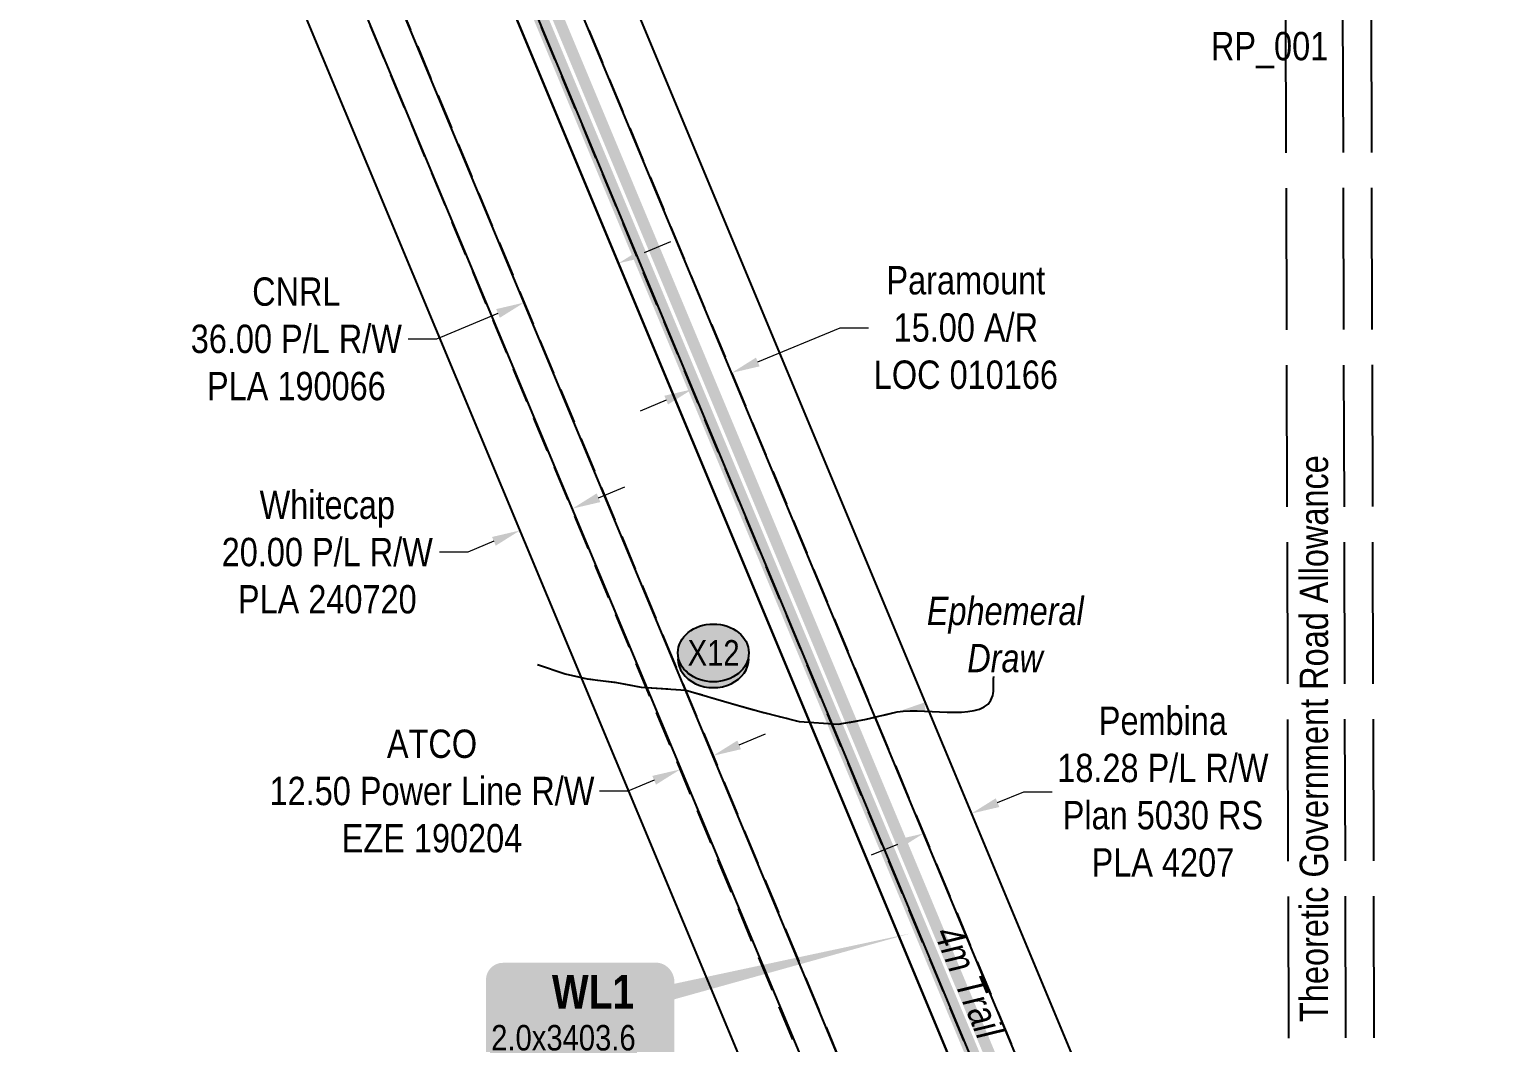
# Model space of a CAD drawing. Extents: x 510524 to 514472, y 6017951 to 6023231.
# Drawn here: x 512458 to 512979, y 6021154 to 6021512 of the extents above; entities that cross this region are included whole.
import ezdxf
from ezdxf.enums import TextEntityAlignment as Align

# ---------------------------------------------------------------- set-up
doc = ezdxf.new("R2010")
doc.units = 0
doc.header["$LTSCALE"] = 5
doc.header["$PDSIZE"] = 0.5
for name, pattern in [('foc-ACCESSROAD', [3.75, 2.5, -1.25]), ('foc-FLOWLINE', [3.75, 2.5, -1.25]), ('foc-TOPO-ephemeral', [6.25, 3.125, -0.625, 0.625, -0.625, 0.625, -0.625]), ('foc-UNSURVEYED', [12.5, 10, -2.5])]:
    doc.linetypes.add(name, pattern=pattern)
doc.layers.get('Defpoints').update_dxf_attribs({"color": 9})
for name, color, linetype in [('35', 37, 'Continuous'), ('AS-ROADS', 254, 'Continuous'), ('C-RW', 13, 'Continuous'), ('CG-NOTES', 7, 'Continuous'), ('F-AR', 190, 'foc-ACCESSROAD'), ('F-EZE', 190, 'foc-FLOWLINE'), ('F-RW', 190, 'Continuous'), ('L-ROAD-T', 7, 'Continuous'), ('L-USEC', 7, 'foc-UNSURVEYED'), ('P-CROSSINGS', 250, 'Continuous'), ('P-PROPOSED', 10, 'Continuous'), ('T-DRAW', 143, 'foc-TOPO-ephemeral'), ('T-WATER-T', 170, 'Continuous')]:
    doc.layers.add(name, color=color, linetype=linetype)
for name, color, linetype, lineweight in [('C-RW-T', 13, 'Continuous', 9), ('F-AR-T', 190, 'Continuous', 9), ('F-EZE-T', 190, 'Continuous', 9), ('F-RW-T', 190, 'Continuous', 9), ('T-TEXT', 48, 'Continuous', 18)]:
    doc.layers.add(name, color=color, linetype=linetype, lineweight=lineweight)
doc.styles.add('80', font='ARIALN.TTF', dxfattribs={"height": 10})
doc.styles.add('80CG', font='ARIALN.TTF', dxfattribs={"height": 10})
doc.styles.add('80L', font='ARIALN.TTF', dxfattribs={"height": 10})
doc.styles.add('BOLD', font='ARIALNB.TTF')
doc.styles.add('Crossing', font='ARIALN.TTF', dxfattribs={"height": 10})
doc.styles.add('foc-LtypeFont', font='ARIALN.TTF', dxfattribs={"height": 7.35})
doc.linetypes.add('foc-TOPO-flowdirection-NOLINE', pattern='A,0,[">",foc-LtypeFont,S=0.3,R=0,X=0,Y=-0.945],-20,[">",foc-LtypeFont,S=0.3,R=0,X=0,Y=-0.945],0', length=20)
doc.dimstyles.new('Compass 5 000', dxfattribs={"dimscale": 5, "dimtxt": 9, "dimasz": 2, "dimexe": 0.2, "dimexo": 0.0625, "dimgap": 0.5, "dimtad": 0, "dimtih": 1, "dimtoh": 1, "dimzin": 0, "dimdsep": 46, "dimtxsty": '80CG', "dimcen": 0.1, "dimse1": 1, "dimse2": 1, "dimclrd": 256, "dimclrt": 256, "dimaunit": 1, "dimadec": 4, "dimazin": 0, "dimtfac": 0.06, "dimtofl": 0, "dimtmove": 0, "dimatfit": 1, "dimfxl": 0.2, "dimtolj": 1, "dimtzin": 0, "dimlwd": -1, "dimarcsym": 0})

# ---------------------------------------------------------------- blocks, each defined once
blk = doc.blocks.new('*D31')
at = {"layer": 'C-RW-T', "transparency": 16777216}
for p, q in [((512659.11, 6021346.25), (512668.34, 6021350.1)), ((512612.96, 6021327.01), (512602.96, 6021327.01)), ((512622.19, 6021330.86), (512612.96, 6021327.01))]:
    blk.add_line(p, q, dxfattribs=at)
at = {"layer": 'C-RW-T', "linetype": 'Continuous', "transparency": 16777216}
for points in [[(512658.47, 6021347.79), (512659.75, 6021344.71), (512649.88, 6021342.4)], [(512621.55, 6021332.4), (512622.83, 6021329.32), (512631.42, 6021334.71)]]:
    blk.add_solid(points, dxfattribs=at)
at = {"layer": 'Defpoints', "color": 0, "linetype": 'Continuous', "transparency": 16777216}
for p in [(512647.95, 6021347.04), (512629.49, 6021339.35), (512631.42, 6021334.71)]:
    blk.add_point(p, dxfattribs=at)
at = {"layer": 'C-RW-T', "linetype": 'Continuous', "transparency": 16777216, "insert": (512563.42, 6021327.01), "char_height": 10, "attachment_point": 5, "style": '80CG'}
blk.add_mtext('\\A1;Whitecap\\P20.00 P/L R/W\\PPLA 240720', dxfattribs=at)
blk = doc.blocks.new('*D36')
at = {"layer": 'Defpoints', "color": 0, "transparency": 16777216}
for p in [(512790.4, 6021235.35), (512790.64, 6021234.78), (512773.51, 6021228.32)]:
    blk.add_point(p, dxfattribs=at)
at = {"layer": 'F-RW-T', "transparency": 16777216}
for p, q in [((512799.87, 6021238.63), (512809.1, 6021242.47)), ((512809.1, 6021242.47), (512819.1, 6021242.47)), ((512764.52, 6021223.9), (512755.29, 6021220.06))]:
    blk.add_line(p, q, dxfattribs=at)
for points in [[(512799.23, 6021240.16), (512800.51, 6021237.09), (512790.64, 6021234.78)], [(512763.88, 6021225.44), (512765.16, 6021222.37), (512773.75, 6021227.75)]]:
    blk.add_solid(points, dxfattribs=at)
at = {"layer": 'F-RW-T', "transparency": 16777216, "insert": (512858.19, 6021242.47), "char_height": 10, "attachment_point": 5, "style": '80CG'}
blk.add_mtext('\\A1;Pembina\\P18.28 P/L R/W\\PPlan 5030 RS\\PPLA 4207', dxfattribs=at)
blk = doc.blocks.new('*D37')
at = {"layer": 'Defpoints', "color": 0, "transparency": 16777216}
for p in [(512790.78, 6021129.66), (512899.99, 6020885.73), (512893.53, 6020883.04)]:
    blk.add_point(p, dxfattribs=at)
at = {"layer": 'F-RW-T', "transparency": 16777216}
for p, q in [((512806.48, 6021136.2), (512815.71, 6021140.05)), ((512781.55, 6021125.82), (512724.49, 6021102.04)), ((512724.49, 6021102.04), (512714.49, 6021102.04))]:
    blk.add_line(p, q, dxfattribs=at)
for points in [[(512805.84, 6021137.74), (512807.12, 6021134.66), (512797.25, 6021132.36)], [(512780.91, 6021127.35), (512782.19, 6021124.28), (512790.78, 6021129.66)]]:
    blk.add_solid(points, dxfattribs=at)
at = {"layer": 'F-RW-T', "transparency": 16777216, "insert": (512675.76, 6021102.04), "char_height": 10, "attachment_point": 5, "style": '80CG'}
blk.add_mtext('\\A1;Paramount\\P7.00 P/L R/W\\PPlan 082 7684\\PPLA 012664', dxfattribs=at)
blk = doc.blocks.new('*D40')
at = {"layer": 'Defpoints', "color": 0, "transparency": 16777216}
for p in [(512632.87, 6021415.13), (512731.37, 6021272.33), (512698.12, 6021258.48)]:
    blk.add_point(p, dxfattribs=at)
at = {"layer": 'F-RW-T', "transparency": 16777216}
for p, q in [((512675.36, 6021432.82), (512684.59, 6021436.67)), ((512623.64, 6021411.28), (512601.98, 6021402.26)), ((512601.98, 6021402.26), (512591.98, 6021402.26))]:
    blk.add_line(p, q, dxfattribs=at)
for points in [[(512674.72, 6021434.36), (512676, 6021431.29), (512666.12, 6021428.98)], [(512623, 6021412.82), (512624.28, 6021409.75), (512632.87, 6021415.13)]]:
    blk.add_solid(points, dxfattribs=at)
at = {"layer": 'F-RW-T', "transparency": 16777216, "insert": (512552.51, 6021402.26), "char_height": 10, "attachment_point": 5, "style": '80CG'}
blk.add_mtext('\\A1;CNRL\\P36.00 P/L R/W\\PPLA 190066', dxfattribs=at)
blk = doc.blocks.new('*D76')
at = {"layer": 'Defpoints', "color": 0, "transparency": 16777216}
for p in [(512686.48, 6021253.93), (512698, 6021258.73), (512687.96, 6021250.37)]:
    blk.add_point(p, dxfattribs=at)
at = {"layer": 'F-EZE-T', "transparency": 16777216}
for p, q in [((512708.72, 6021259.02), (512717.95, 6021262.86)), ((512678.73, 6021246.53), (512669.5, 6021242.68)), ((512669.5, 6021242.68), (512659.5, 6021242.68))]:
    blk.add_line(p, q, dxfattribs=at)
for points in [[(512708.08, 6021260.56), (512709.36, 6021257.48), (512699.49, 6021255.17)], [(512678.09, 6021248.07), (512679.37, 6021244.99), (512687.96, 6021250.37)]]:
    blk.add_solid(points, dxfattribs=at)
at = {"layer": 'F-EZE-T', "transparency": 16777216, "insert": (512600.36, 6021242.68), "char_height": 10, "attachment_point": 5, "style": '80CG'}
blk.add_mtext('\\A1;ATCO\\P12.50 Power Line R/W^JEZE 190204', dxfattribs=at)
blk = doc.blocks.new('*D78')
at = {"layer": 'Defpoints', "color": 0, "transparency": 16777216}
for p in [(512706.06, 6021390.31), (512709.24, 6021382.68), (512695.39, 6021376.91)]:
    blk.add_point(p, dxfattribs=at)
at = {"layer": 'F-AR-T', "transparency": 16777216}
for p, q in [((512715.29, 6021394.16), (512744.38, 6021406.27)), ((512744.38, 6021406.27), (512754.38, 6021406.27)), ((512682.98, 6021380.7), (512673.74, 6021376.85))]:
    blk.add_line(p, q, dxfattribs=at)
for points in [[(512714.65, 6021395.69), (512715.93, 6021392.62), (512706.06, 6021390.31)], [(512682.33, 6021382.24), (512683.62, 6021379.16), (512692.21, 6021384.54)]]:
    blk.add_solid(points, dxfattribs=at)
at = {"layer": 'F-AR-T', "transparency": 16777216, "insert": (512788.69, 6021406.27), "char_height": 10, "attachment_point": 5, "style": '80CG'}
blk.add_mtext('\\A1;Paramount\\P15.00 A/R\\PLOC 010166', dxfattribs=at)
blk = doc.blocks.new('*U94')
h = blk.add_hatch(color=254)
edge = h.paths.add_edge_path()
edge.add_line((-26.5, -21.02), (26.5, -21.02))
edge.add_arc((26.5, -15.02), 6, 270, 360)
edge.add_line((32.5, -15.02), (32.5, 12.5))
edge.add_arc((26.5, 12.5), 6, 0, 90)
edge.add_line((26.5, 18.5), (-26.5, 18.5))
edge.add_arc((-26.5, 12.5), 6, 90, 180)
edge.add_line((-32.5, 12.5), (-32.5, -15.02))
edge.add_arc((-26.5, -15.02), 6, 180, 270)
at = {"color": 1, "true_color": 0xff1414, "flags": 128}
blk.add_lwpolyline([(117.52, 28.91, 0, 7.5, 0), (0, 0, 0, 0, 0)], format="xyseb", dxfattribs=at)
blk.add_lwpolyline([(-26.5, -21.02, 3, 3, 0), (26.5, -21.02, 3, 3, 0.414214), (32.5, -15.02, 3, 3, 0), (32.5, 12.5, 3, 0, 0.414214), (26.5, 18.5, 0, 0, 0), (-26.5, 18.5, 0, 0, 0.414214), (-32.5, 12.5, 0, 0, 0), (-32.5, -15.02, 0, 3, 0.414214)], format="xyseb", close=True, dxfattribs=at)
at = {"color": 1, "true_color": 0xff1414}
for tag, p, height, style in [('TEMP_AREA_W1_001', (-9.21, 2.24), 12, 'BOLD'), ('ENTER_TEXT_001', (-30.66, -12.47), 9, '80')]:
    blk.add_attdef(tag, p, '', height=height, dxfattribs=dict(at, style=style))
blk = doc.blocks.new('xing2')
h = blk.add_hatch(color=50)
h.dxf.hatch_style = 1
edge = h.paths.add_edge_path()
edge.add_ellipse((0, 0), major_axis=(-12.5, 0), ratio=0.816297, start_angle=0, end_angle=360)
h = blk.add_hatch(color=250)
h.dxf.hatch_style = 1
edge = h.paths.add_edge_path()
edge.add_ellipse((0, -2.05), major_axis=(-12.5, 0), ratio=0.816297, start_angle=0, end_angle=180)
edge.add_line((12.5, -2.05), (12.5, 0))
edge.add_ellipse((0, 0), major_axis=(-12.5, 0), ratio=0.816297, start_angle=0, end_angle=180, ccw=False)
edge.add_line((-12.5, 0), (-12.5, -2.05))
at = {"color": 250}
blk.add_ellipse((0, 0), major_axis=(-12.5, 0), ratio=0.816297, dxfattribs=at)
blk.add_ellipse((0, -2.05), major_axis=(-12.5, 0), ratio=0.816297, start_param=0, end_param=3.141593, dxfattribs=at)
at = {"color": 250, "style": 'Crossing'}
blk.add_attdef('CROSSING', text='', height=9, dxfattribs=at).set_placement((0.09, 0.02), align=Align.MIDDLE_CENTER)
at = {"color": 250, "style": 'Crossing', "flags": 1}
for tag, p in [('OWNER', (0.09, -12.49)), ('DESCRIPTION', (0.09, -25.77)), ('LOCATION', (0.09, -39.3)), ('DWG_REF', (0.09, -52.84))]:
    blk.add_attdef(tag, text='', height=9, dxfattribs=at).set_placement(p, align=Align.MIDDLE_CENTER)

msp = doc.modelspace()

# ---------------------------------------------------------------- linework, layer by layer
at = {"layer": 'AS-ROADS', "flags": 128}
msp.add_lwpolyline([(512366.351, 6022169.595, 4.002, 4.002, 0), (512377.103, 6022151.797, 4.002, 4.002, 0), (512400.108, 6022101.221, 4.002, 4.002, 0), (512600.335, 6021621.53, 4.002, 4.002, 0), (512640.418, 6021526.163, 4.002, 4.002, 0), (512804.273, 6021132.565, 4.002, 4.002, 0), (512888.573, 6020932.953, 4.002, 4.002, 0), (512994.421, 6020679.836, 0, 0, 0)], format="xyseb", dxfattribs=at)
at = {"layer": 'C-RW'}
for points in [[(512128.207, 6020402.83), (512748.535, 6020634.557), (512749.09, 6020650.288), (512751.463, 6020717.532), (512758.774, 6020924.7), (512759.304, 6020939.703), (512759.834, 6020954.718), (512762.175, 6021021.083), (512757.569, 6021032.131), (512752.436, 6021044.443), (512553.716, 6021521.09)], [(512575.183, 6021521.158), (512778.886, 6021032.947), (512781.979, 6021025.528), (512782.306, 6021024.744), (512779.863, 6020955.526), (512779.332, 6020940.474), (512778.803, 6020925.476), (512771.466, 6020717.596), (512769.358, 6020657.854), (512768.786, 6020641.638), (512768.04, 6020620.501), (512153.894, 6020391.313)]]:
    msp.add_lwpolyline(points, dxfattribs=at)
at = {"layer": 'F-AR', "flags": 128}
msp.add_lwpolyline([(513091.75, 6020430.079), (513090.049, 6020429.365), (513067.281, 6020483.991), (512969.698, 6020718.23), (512933.751, 6020804.513), (512903.387, 6020877.401), (512889.418, 6020910.934), (512877.764, 6020939.028), (512875.62, 6020944.172), (512871.553, 6020953.937), (512869.469, 6020958.939), (512635.227, 6021521.35), (512389.776, 6022110.683), (512391.624, 6022111.452), (512403.625, 6022116.454), (512651.459, 6021521.402), (512885.466, 6020959.553), (512891.618, 6020944.788), (512903.276, 6020916.688), (512933.641, 6020843.795), (512985.93, 6020718.28), (513081.13, 6020489.763), (513103.884, 6020435.17), (513091.75, 6020430.079)], close=True, dxfattribs=at)
at = {"layer": 'F-EZE', "flags": 128}
msp.add_lwpolyline([(511173.665, 6022826.188), (511273.663, 6022827.349), (511303.821, 6022827.7), (511367.155, 6022828.436), (511512.101, 6022828.973), (511542.804, 6022818.517), (511557.175, 6022795.119), (511678.467, 6022496.868), (512096.703, 6022497.972), (512149.27, 6022498.11), (512169.259, 6022498.163), (512230.623, 6022498.325), (512230.641, 6022491.324), (512230.65, 6022487.825), (512221.891, 6022487.801), (512228.757, 6022471.316), (512232.915, 6022461.332), (512242.42, 6022438.509), (512251.925, 6022415.69), (512257.334, 6022415.704), (512295.334, 6022324.465), (512361.972, 6022164.472), (512353.261, 6022142.346), (512267.88, 6022106.811), (512308.619, 6022008.926), (512406.504, 6022049.664), (512407.441, 6022050.054), (512600.855, 6021585.688), (512602.49, 6021581.758), (512588.634, 6021575.969), (512592.412, 6021566.908), (512573.03, 6021558.828), (512588.698, 6021521.201), (512782.597, 6021055.601), (512783.04, 6021054.535), (512786.72, 6021045.756), (512791.849, 6021033.443), (512782.246, 6021033.075), (512778.886, 6021032.947), (512757.569, 6021032.131), (512731.684, 6021031.14), (512729.387, 6021031.052), (512728.907, 6021043.542), (512731.201, 6021043.631), (512752.436, 6021044.443), (512773.398, 6021045.246), (512769.284, 6021055.124), (512575.183, 6021521.158), (512561.522, 6021554.054), (512549.991, 6021581.731), (512580.943, 6021594.6), (512583.244, 6021595.559), (512582.922, 6021596.338), (512401.669, 6022031.397), (512300.534, 6021989.314), (512300.211, 6021990.089), (512248.268, 6022114.896), (512344.845, 6022155.091), (512348.486, 6022164.341), (512281.81, 6022324.423), (512250.049, 6022400.685), (512241.934, 6022400.664), (512235.693, 6022415.646), (512226.189, 6022438.467), (512216.684, 6022461.289), (512212.526, 6022471.272), (512205.659, 6022487.759), (512169.286, 6022487.663), (512149.297, 6022487.61), (512096.731, 6022487.472), (511671.41, 6022486.349), (511547.775, 6022790.361), (511544.877, 6022795.081), (511535.837, 6022809.798), (511510.382, 6022818.467), (511477.122, 6022818.342), (511419.248, 6022818.128), (511367.212, 6022817.735), (511366.05, 6022817.921), (511303.847, 6022817.199), (511273.689, 6022816.848), (511173.691, 6022815.687)], dxfattribs=at)
at = {"layer": 'F-RW'}
for points in [[(513350.537, 6020977.505), (512933.31, 6020961.4), (512904.955, 6020960.305), (512903.154, 6020960.236), (512885.466, 6020959.553), (512874.928, 6020959.148), (512871.768, 6020959.027), (512869.469, 6020958.939), (512867.369, 6020958.858), (512864.302, 6020958.74), (512862.005, 6020958.651), (512846.145, 6020958.04), (512831.153, 6020957.463), (512779.863, 6020955.526), (512779.507, 6020955.522), (512781.979, 6021025.528), (512782.246, 6021033.075), (512783.04, 6021054.535), (512782.597, 6021055.601), (512588.698, 6021521.201)], [(513070.909, 6020359.691), (513083.67, 6020426.558), (513060.962, 6020480.956), (512980.194, 6020674.829), (512962.122, 6020718.207), (512933.803, 6020786.184), (512903.439, 6020859.071), (512883.074, 6020907.952), (512880.355, 6020914.481), (512869.158, 6020941.477), (512868.155, 6020943.884), (512863.009, 6020956.24), (512862.005, 6020958.651), (512848.062, 6020992.127), (512847.252, 6020994.067), (512840.425, 6021010.468), (512832.735, 6021028.93), (512821, 6021057.104), (512627.653, 6021521.325)], [(512627.653, 6021521.325), (512821, 6021057.104), (512832.735, 6021028.93), (512840.425, 6021010.468), (512847.252, 6020994.068), (512854.662, 6020994.488), (512856.942, 6020994.617), (512870.643, 6020995.14), (512890.134, 6020995.888), (512903.053, 6020996.383), (512933.208, 6020997.538), (513347.829, 6021013.409), (513668.405, 6021049.673), (513672.365, 6021013.972), (513674.089, 6020999.08), (513675.815, 6020984.178), (513725.571, 6020989.817), (513825.537, 6021001.144)], [(512635.227, 6021521.35), (512839.196, 6021031.62), (512846.886, 6021013.158), (512854.662, 6020994.488), (512869.47, 6020958.938), (512871.553, 6020953.937), (512875.621, 6020944.172), (512877.761, 6020939.025), (512886.45, 6020918.085), (512889.418, 6020910.934), (512903.387, 6020877.402), (512933.751, 6020804.514), (512969.698, 6020718.23), (512986.658, 6020677.517), (513067.281, 6020483.991), (513090.049, 6020429.365), (513090.959, 6020427.182), (513090.959, 6020427.182), (513077.786, 6020358.374)], [(513370.637, 6019795.175), (513329.018, 6019895.026), (513316.464, 6019925.145), (513146.215, 6020333.613), (513103.884, 6020435.17), (513081.13, 6020489.763), (512985.93, 6020718.28), (512933.641, 6020843.795), (512903.276, 6020916.688), (512891.618, 6020944.788), (512885.466, 6020959.553), (512870.643, 6020995.14), (512651.459, 6021521.402)], [(512671.234, 6021521.465), (512890.134, 6020995.888), (512903.141, 6020964.658), (512904.955, 6020960.305), (512911.104, 6020945.541), (512933.506, 6020891.753), (513005.73, 6020718.342), (513097.898, 6020497.048), (513336.241, 6019925.207), (513348.795, 6019895.088), (513390.414, 6019795.237)]]:
    msp.add_lwpolyline(points, dxfattribs=at)
at = {"layer": 'L-USEC'}
for p, q in [((512903.835, 6020718.025), (512901.574, 6021522.209)), ((512923.955, 6020718.081), (512921.694, 6021522.266)), ((512933.995, 6020718.12), (512931.733, 6021522.305))]:
    msp.add_line(p, q, dxfattribs=at)
at = {"layer": 'P-PROPOSED', "const_width": 5, "flags": 128}
msp.add_lwpolyline([(511894.391, 6020251.298), (511873.063, 6020308.449), (512127.747, 6020403.492), (512970.829, 6020718.117), (512934.674, 6020804.898), (512904.31, 6020877.786), (512890.341, 6020911.317), (512878.687, 6020939.412), (512876.543, 6020944.557), (512872.476, 6020954.321), (512870.392, 6020959.324), (512636.15, 6021521.734)], dxfattribs=at)
at = {"layer": 'T-DRAW', "flags": 128}
msp.add_lwpolyline([(512637.635, 6021287.408), (512647.361, 6021284.054), (512655.075, 6021282.377), (512665.471, 6021281.035), (512674.191, 6021279.358), (512689.954, 6021278.352), (512706.052, 6021273.657), (512716.449, 6021270.639), (512729.864, 6021267.285), (512743.614, 6021266.279), (512753.005, 6021267.956), (512764.407, 6021270.639)], dxfattribs=at)
at = {"layer": 'T-DRAW', "linetype": 'foc-TOPO-flowdirection-NOLINE', "flags": 128}
msp.add_lwpolyline([(512637.635, 6021287.408), (512647.361, 6021284.054), (512655.075, 6021282.377), (512665.471, 6021281.035), (512674.191, 6021279.358), (512689.954, 6021278.352), (512706.052, 6021273.657), (512716.449, 6021270.639), (512729.864, 6021267.285), (512743.614, 6021266.279), (512753.005, 6021267.956), (512764.407, 6021270.639)], dxfattribs=at)

# ---------------------------------------------------------------- block references
at = {"layer": 'CG-NOTES', "xscale": 0.9989510452182897, "yscale": 0.9989510452182897, "zscale": 0.9989510452182897}
msp.add_blockref('*U94', (512651.863, 6021163.622), dxfattribs=at).add_auto_attribs({'TEMP_AREA_W1_001': 'WL1', 'ENTER_TEXT_001': '2.0x3403.6'})
at = {"layer": 'P-CROSSINGS'}
msp.add_blockref('xing2', (512699.618, 6021291.476), dxfattribs=at).add_auto_attribs({'CROSSING': 'X12'})

# ---------------------------------------------------------------- texts
at = {"layer": '35', "color": 3, "style": '80'}
msp.add_attdef('RP_001', (512875.132, 6021500.648), 'RP', height=10, dxfattribs=at)
at = {"layer": 'L-ROAD-T', "style": '80L'}
msp.add_text('Theoretic Government Road Allowance', height=10.00538, rotation=90, dxfattribs=at).set_placement((512911.461, 6021261.239), align=Align.MIDDLE_CENTER)
at = {"layer": 'T-TEXT', "insert": (512786.609, 6021196.338), "char_height": 10, "attachment_point": 1, "rotation": 292.4821, "style": '80L'}
msp.add_mtext_dynamic_manual_height_columns('{\\fArial Narrow|b0|i1|c0|p34;4m Trail}', width=44.81334, gutter_width=49.974, heights=[0], dxfattribs=at)
at = {"layer": 'T-WATER-T', "insert": (512774.593, 6021311.297), "char_height": 9.99459, "attachment_point": 1, "style": '80L'}
msp.add_mtext_dynamic_manual_height_columns('\\pi0.3263;{\\fArial Narrow|b0|i1|c0|p34;Ephemeral \\P\\pi14.585;Draw}', width=55.9501, gutter_width=49.973, heights=[0], dxfattribs=at)

# ---------------------------------------------------------------- dimensions: what is measured, and where the dimension line sits
at = {"layer": 'C-RW-T', "linetype": 'Continuous'}
dim = msp.add_aligned_dim(p1=(512647.947, 6021347.043), p2=(512629.487, 6021339.347), distance=5.027, text='Whitecap\\P20.00 P/L R/W\\PPLA 240720', dimstyle='Compass 5 000', dxfattribs=at)
dim.commit()
dim.dimension.update_dxf_attribs({"geometry": '*D31', "text_midpoint": (512563.422, 6021327.011)})
at = {"layer": 'F-AR-T'}
dim = msp.add_linear_dim(base=(512706.057, 6021390.311), p1=(512695.386, 6021376.91), p2=(512709.236, 6021382.679), angle=22.61132, text='Paramount\\P15.00 A/R\\PLOC 010166', dimstyle='Compass 5 000', dxfattribs=at)
dim.commit()
dim.dimension.update_dxf_attribs({"geometry": '*D78', "text_midpoint": (512788.685, 6021406.274), "dimtype": 161})
at = {"layer": 'F-EZE-T'}
dim = msp.add_aligned_dim(p1=(512698.004, 6021258.73), p2=(512686.481, 6021253.931), distance=3.854, text='ATCO\\P12.50 Power Line R/W^JEZE 190204', dimstyle='Compass 5 000', dxfattribs=at)
dim.commit()
dim.dimension.update_dxf_attribs({"geometry": '*D76', "text_midpoint": (512600.36, 6021242.684)})
at = {"layer": 'F-RW-T'}
for base, p1, p2, angle, text, picture, middle in [((512632.872, 6021415.129), (512731.373, 6021272.329), (512698.12, 6021258.479), 202.61266, 'CNRL\\P36.00 P/L R/W\\PPLA 190066', '*D40', (512552.51, 6021402.263)), ((512790.78, 6021129.661), (512899.992, 6020885.732), (512893.525, 6020883.038), 202.61699, 'Paramount\\P7.00 P/L R/W\\PPlan 082 7684\\PPLA 012664', '*D37', (512675.764, 6021102.043))]:
    dim = msp.add_linear_dim(base=base, p1=p1, p2=p2, angle=angle, text=text, dimstyle='Compass 5 000', dxfattribs=at)
    dim.commit()
    dim.dimension.update_dxf_attribs({"geometry": picture, "text_midpoint": middle, "dimtype": 161})
dim = msp.add_aligned_dim(p1=(512773.514, 6021228.323), p2=(512790.398, 6021235.354), distance=-0.621, text='Pembina\\P18.28 P/L R/W\\PPlan 5030 RS\\PPLA 4207', dimstyle='Compass 5 000', dxfattribs=at)
dim.commit()
dim.dimension.update_dxf_attribs({"geometry": '*D36', "text_midpoint": (512858.185, 6021242.47)})

# ---------------------------------------------------------------- leaders
at = {"layer": 'T-WATER-T', "path_type": 1}
msp.add_leader([(512764.407, 6021270.639), (512798.17, 6021276.423), (512798.506, 6021283.13)], dimstyle='Compass 5 000', override={"dimgap": 0.5, "dimtad": 0}, dxfattribs=at)

doc.saveas('drawing.dxf')
